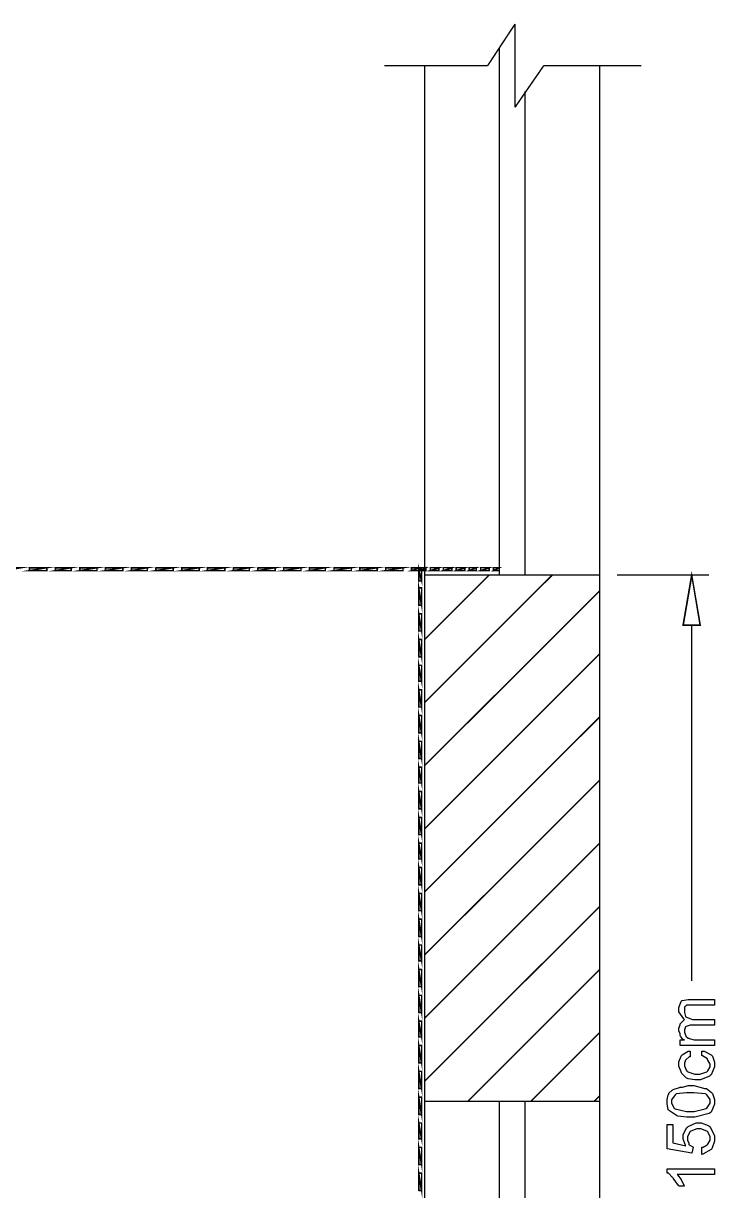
# Model space of a CAD drawing. Header units: metres. Extents: x -593 to 248, y 430 to 1024.
# Drawn here: x -205.54 to -185.12, y 504.37 to 538.87 of the extents above; entities that cross this region are included whole.
import ezdxf

# ---------------------------------------------------------------- set-up
doc = ezdxf.new("R2010")
doc.units = ezdxf.units.M
doc.header["$MEASUREMENT"] = 0
for name, color, linetype in [('C00-00-00-BLACK', 7, 'Continuous'), ('C00-7E-FF', 150, 'Continuous'), ('C00-FF-00', 3, 'Continuous'), ('CFF-7E-00', 30, 'Continuous')]:
    doc.layers.add(name, color=color, linetype=linetype)

msp = doc.modelspace()

# ---------------------------------------------------------------- linework, layer by layer
at = {"layer": 'C00-00-00-BLACK', "const_width": 0.0423}
for points in [[(-191.015, 538.845), (-191.823, 537.617)], [(-191.015, 538.845), (-191.015, 536.387)], [(-191.015, 537.617), (-191.015, 538.845)], [(-191.481, 538.126), (-191.481, 522.568)], [(-191.823, 537.617), (-194.875, 537.617)], [(-193.687, 537.617), (-193.687, 491.413)], [(-191.015, 536.387), (-190.166, 537.617)], [(-190.166, 537.617), (-187.282, 537.617)], [(-188.513, 537.617), (-188.513, 490.394)], [(-190.719, 536.853), (-190.719, 522.568)], [(-193.687, 520.66), (-191.78, 522.568)], [(-193.687, 518.795), (-189.911, 522.568)], [(-193.687, 522.568), (-188.513, 522.568)], [(-193.687, 516.93), (-188.513, 522.102)], [(-193.687, 515.064), (-188.513, 520.237)], [(-193.687, 513.201), (-188.513, 518.372)], [(-193.687, 511.336), (-188.513, 516.506)], [(-193.687, 509.471), (-188.513, 514.641)], [(-193.687, 507.606), (-188.513, 512.775)], [(-192.415, 507.012), (-188.513, 510.911)], [(-190.549, 507.012), (-188.513, 509.048)], [(-193.687, 507.012), (-188.513, 507.012)], [(-191.481, 507.012), (-191.481, 496.626)], [(-190.719, 507.012), (-190.719, 496.626)], [(-188.682, 507.012), (-188.513, 507.181)]]:
    msp.add_lwpolyline(points, dxfattribs=at)
at = {"layer": 'C00-7E-FF', "const_width": 0.0423}
for points in [[(-188.004, 522.568), (-185.289, 522.568)], [(-185.798, 521.083), (-185.798, 510.572)]]:
    msp.add_lwpolyline(points, dxfattribs=at)
msp.add_lwpolyline([(-186.054, 521.083), (-185.544, 521.083), (-185.798, 522.568), (-186.054, 521.083)], close=True, dxfattribs=at)
at = {"layer": 'C00-7E-FF'}
msp.add_lwpolyline([(-186.054, 521.083), (-185.544, 521.083), (-185.798, 522.568), (-186.054, 521.083)], close=True, dxfattribs=at)
at = {"layer": 'C00-FF-00', "const_width": 0.0423}
for points in [[(-193.857, 522.398), (-193.773, 522.398), (-193.857, 522.74), (-193.857, 522.398)], [(-205.604, 522.78), (-206.116, 522.695), (-206.116, 522.78), (-205.604, 522.78)], [(-204.842, 522.695), (-204.842, 522.78), (-205.354, 522.695), (-204.842, 522.695)], [(-204.842, 522.78), (-205.354, 522.695), (-205.354, 522.78), (-204.842, 522.78)], [(-204.12, 522.695), (-204.12, 522.78), (-204.586, 522.695), (-204.12, 522.695)], [(-204.12, 522.78), (-204.586, 522.695), (-204.586, 522.78), (-204.12, 522.78)], [(-203.358, 522.695), (-203.358, 522.78), (-203.868, 522.695), (-203.358, 522.695)], [(-203.358, 522.78), (-203.868, 522.695), (-203.868, 522.78), (-203.358, 522.78)], [(-202.593, 522.695), (-202.593, 522.78), (-203.105, 522.695), (-202.593, 522.695)], [(-202.593, 522.78), (-203.105, 522.695), (-203.105, 522.78), (-202.593, 522.78)], [(-201.874, 522.695), (-201.874, 522.78), (-202.34, 522.695), (-201.874, 522.695)], [(-201.874, 522.78), (-202.34, 522.695), (-202.34, 522.78), (-201.874, 522.78)], [(-201.109, 522.695), (-201.109, 522.78), (-201.619, 522.695), (-201.109, 522.695)], [(-201.109, 522.78), (-201.619, 522.695), (-201.619, 522.78), (-201.109, 522.78)], [(-200.344, 522.695), (-200.344, 522.78), (-200.856, 522.695), (-200.344, 522.695)], [(-200.344, 522.78), (-200.856, 522.695), (-200.856, 522.78), (-200.344, 522.78)], [(-199.582, 522.695), (-199.582, 522.78), (-200.094, 522.695), (-199.582, 522.695)], [(-199.582, 522.78), (-200.094, 522.695), (-200.094, 522.78), (-199.582, 522.78)], [(-198.86, 522.695), (-198.86, 522.78), (-199.326, 522.695), (-198.86, 522.695)], [(-198.86, 522.78), (-199.326, 522.695), (-199.326, 522.78), (-198.86, 522.78)], [(-198.098, 522.695), (-198.098, 522.78), (-198.609, 522.695), (-198.098, 522.695)], [(-198.098, 522.78), (-198.609, 522.695), (-198.609, 522.78), (-198.098, 522.78)], [(-197.333, 522.695), (-197.333, 522.78), (-197.845, 522.695), (-197.333, 522.695)], [(-197.333, 522.78), (-197.845, 522.695), (-197.845, 522.78), (-197.333, 522.78)], [(-196.614, 522.695), (-196.614, 522.78), (-197.08, 522.695), (-196.614, 522.695)], [(-196.614, 522.78), (-197.08, 522.695), (-197.08, 522.78), (-196.614, 522.78)], [(-195.849, 522.695), (-195.849, 522.78), (-196.361, 522.695), (-195.849, 522.695)], [(-195.849, 522.78), (-196.361, 522.695), (-196.361, 522.78), (-195.849, 522.78)], [(-195.087, 522.695), (-195.087, 522.78), (-195.599, 522.695), (-195.087, 522.695)], [(-195.087, 522.78), (-195.599, 522.695), (-195.599, 522.78), (-195.087, 522.78)], [(-194.323, 522.695), (-194.323, 522.78), (-194.834, 522.695), (-194.323, 522.695)], [(-194.323, 522.78), (-194.834, 522.695), (-194.834, 522.78), (-194.323, 522.78)], [(-193.814, 522.695), (-193.814, 522.78), (-194.069, 522.695), (-193.814, 522.695)], [(-193.814, 522.78), (-194.069, 522.695), (-194.069, 522.78), (-193.814, 522.78)], [(-193.814, 522.695), (-193.646, 522.78), (-193.646, 522.695), (-193.814, 522.695)], [(-193.773, 522.398), (-193.857, 522.74), (-193.773, 522.74), (-193.773, 522.398)], [(-193.814, 522.78), (-193.814, 522.695), (-193.646, 522.78), (-193.814, 522.78)], [(-193.518, 522.695), (-193.264, 522.78), (-193.264, 522.695), (-193.518, 522.695)], [(-193.518, 522.78), (-193.518, 522.695), (-193.264, 522.78), (-193.518, 522.78)], [(-193.134, 522.695), (-192.881, 522.78), (-192.881, 522.695), (-193.134, 522.695)], [(-193.134, 522.78), (-193.134, 522.695), (-192.881, 522.78), (-193.134, 522.78)], [(-192.754, 522.695), (-192.499, 522.78), (-192.499, 522.695), (-192.754, 522.695)], [(-192.754, 522.78), (-192.754, 522.695), (-192.499, 522.78), (-192.754, 522.78)], [(-192.372, 522.695), (-192.16, 522.78), (-192.16, 522.695), (-192.372, 522.695)], [(-192.372, 522.78), (-192.372, 522.695), (-192.16, 522.78), (-192.372, 522.78)], [(-192.033, 522.695), (-191.78, 522.78), (-191.78, 522.695), (-192.033, 522.695)], [(-192.033, 522.78), (-192.033, 522.695), (-191.78, 522.78), (-192.033, 522.78)], [(-191.65, 522.695), (-191.481, 522.78), (-191.481, 522.695), (-191.65, 522.695)], [(-191.65, 522.78), (-191.65, 522.695), (-191.481, 522.78), (-191.65, 522.78)], [(-193.773, 521.679), (-193.857, 522.187), (-193.773, 522.187), (-193.773, 521.679)], [(-193.857, 521.679), (-193.773, 521.679), (-193.857, 522.187), (-193.857, 521.679)], [(-193.857, 520.914), (-193.773, 520.914), (-193.857, 521.422), (-193.857, 520.914)], [(-193.773, 520.914), (-193.857, 521.422), (-193.773, 521.422), (-193.773, 520.914)], [(-193.857, 520.152), (-193.773, 520.152), (-193.857, 520.66), (-193.857, 520.152)], [(-193.773, 520.152), (-193.857, 520.66), (-193.773, 520.66), (-193.773, 520.152)], [(-193.857, 519.433), (-193.773, 519.433), (-193.857, 519.898), (-193.857, 519.433)], [(-193.773, 519.433), (-193.857, 519.898), (-193.773, 519.898), (-193.773, 519.433)], [(-193.773, 518.668), (-193.857, 519.176), (-193.773, 519.176), (-193.773, 518.668)], [(-193.857, 518.668), (-193.773, 518.668), (-193.857, 519.176), (-193.857, 518.668)], [(-193.773, 517.906), (-193.857, 518.414), (-193.773, 518.414), (-193.773, 517.906)], [(-193.857, 517.906), (-193.773, 517.906), (-193.857, 518.414), (-193.857, 517.906)], [(-193.857, 517.144), (-193.773, 517.144), (-193.857, 517.652), (-193.857, 517.144)], [(-193.773, 517.144), (-193.857, 517.652), (-193.773, 517.652), (-193.773, 517.144)], [(-193.857, 516.422), (-193.773, 516.422), (-193.857, 516.887), (-193.857, 516.422)], [(-193.773, 516.422), (-193.857, 516.887), (-193.773, 516.887), (-193.773, 516.422)], [(-193.857, 515.659), (-193.773, 515.659), (-193.857, 516.168), (-193.857, 515.659)], [(-193.773, 515.659), (-193.857, 516.168), (-193.773, 516.168), (-193.773, 515.659)], [(-193.857, 514.895), (-193.773, 514.895), (-193.857, 515.403), (-193.857, 514.895)], [(-193.773, 514.895), (-193.857, 515.403), (-193.773, 515.403), (-193.773, 514.895)], [(-193.773, 514.175), (-193.857, 514.641), (-193.773, 514.641), (-193.773, 514.175)], [(-193.857, 514.175), (-193.773, 514.175), (-193.857, 514.641), (-193.857, 514.175)], [(-193.773, 513.413), (-193.857, 513.922), (-193.773, 513.922), (-193.773, 513.413)], [(-193.857, 513.413), (-193.773, 513.413), (-193.857, 513.922), (-193.857, 513.413)], [(-193.857, 512.648), (-193.773, 512.648), (-193.857, 513.157), (-193.857, 512.648)], [(-193.773, 512.648), (-193.857, 513.157), (-193.773, 513.157), (-193.773, 512.648)], [(-193.857, 511.886), (-193.773, 511.886), (-193.857, 512.395), (-193.857, 511.886)], [(-193.773, 511.886), (-193.857, 512.395), (-193.773, 512.395), (-193.773, 511.886)], [(-193.857, 511.167), (-193.773, 511.167), (-193.857, 511.633), (-193.857, 511.167)], [(-193.773, 511.167), (-193.857, 511.633), (-193.773, 511.633), (-193.773, 511.167)], [(-193.857, 510.402), (-193.773, 510.402), (-193.857, 510.911), (-193.857, 510.402)], [(-193.773, 510.402), (-193.857, 510.911), (-193.773, 510.911), (-193.773, 510.402)], [(-193.773, 509.64), (-193.857, 510.149), (-193.773, 510.149), (-193.773, 509.64)], [(-193.857, 509.64), (-193.773, 509.64), (-193.857, 510.149), (-193.857, 509.64)], [(-193.857, 508.918), (-193.773, 508.918), (-193.857, 509.384), (-193.857, 508.918)], [(-193.773, 508.918), (-193.857, 509.384), (-193.773, 509.384), (-193.773, 508.918)], [(-193.857, 508.156), (-193.773, 508.156), (-193.857, 508.665), (-193.857, 508.156)], [(-193.773, 508.156), (-193.857, 508.665), (-193.773, 508.665), (-193.773, 508.156)], [(-193.857, 507.394), (-193.773, 507.394), (-193.857, 507.903), (-193.857, 507.394)], [(-193.773, 507.394), (-193.857, 507.903), (-193.773, 507.903), (-193.773, 507.394)], [(-193.857, 506.629), (-193.773, 506.629), (-193.857, 507.137), (-193.857, 506.629)], [(-193.773, 506.629), (-193.857, 507.137), (-193.773, 507.137), (-193.773, 506.629)], [(-193.773, 505.91), (-193.857, 506.375), (-193.773, 506.375), (-193.773, 505.91)], [(-193.857, 505.91), (-193.773, 505.91), (-193.857, 506.375), (-193.857, 505.91)], [(-193.773, 505.147), (-193.857, 505.656), (-193.773, 505.656), (-193.773, 505.147)], [(-193.857, 505.147), (-193.773, 505.147), (-193.857, 505.656), (-193.857, 505.147)], [(-193.857, 504.383), (-193.773, 504.383), (-193.857, 504.891), (-193.857, 504.383)], [(-193.773, 504.383), (-193.857, 504.891), (-193.773, 504.891), (-193.773, 504.383)]]:
    msp.add_lwpolyline(points, close=True, dxfattribs=at)
at = {"layer": 'C00-FF-00'}
for points in [[(-204.842, 522.695), (-204.842, 522.78), (-205.354, 522.695), (-204.842, 522.695)], [(-204.842, 522.78), (-205.354, 522.695), (-205.354, 522.78), (-204.842, 522.78)], [(-204.12, 522.695), (-204.12, 522.78), (-204.586, 522.695), (-204.12, 522.695)], [(-204.12, 522.78), (-204.586, 522.695), (-204.586, 522.78), (-204.12, 522.78)], [(-203.358, 522.695), (-203.358, 522.78), (-203.868, 522.695), (-203.358, 522.695)], [(-203.358, 522.78), (-203.868, 522.695), (-203.868, 522.78), (-203.358, 522.78)], [(-202.593, 522.695), (-202.593, 522.78), (-203.105, 522.695), (-202.593, 522.695)], [(-202.593, 522.78), (-203.105, 522.695), (-203.105, 522.78), (-202.593, 522.78)], [(-201.874, 522.695), (-201.874, 522.78), (-202.34, 522.695), (-201.874, 522.695)], [(-201.874, 522.78), (-202.34, 522.695), (-202.34, 522.78), (-201.874, 522.78)], [(-201.109, 522.695), (-201.109, 522.78), (-201.619, 522.695), (-201.109, 522.695)], [(-201.109, 522.78), (-201.619, 522.695), (-201.619, 522.78), (-201.109, 522.78)], [(-200.344, 522.695), (-200.344, 522.78), (-200.856, 522.695), (-200.344, 522.695)], [(-200.344, 522.78), (-200.856, 522.695), (-200.856, 522.78), (-200.344, 522.78)], [(-199.582, 522.695), (-199.582, 522.78), (-200.094, 522.695), (-199.582, 522.695)], [(-199.582, 522.78), (-200.094, 522.695), (-200.094, 522.78), (-199.582, 522.78)], [(-198.86, 522.695), (-198.86, 522.78), (-199.326, 522.695), (-198.86, 522.695)], [(-198.86, 522.78), (-199.326, 522.695), (-199.326, 522.78), (-198.86, 522.78)], [(-198.098, 522.695), (-198.098, 522.78), (-198.609, 522.695), (-198.098, 522.695)], [(-198.098, 522.78), (-198.609, 522.695), (-198.609, 522.78), (-198.098, 522.78)], [(-197.333, 522.695), (-197.333, 522.78), (-197.845, 522.695), (-197.333, 522.695)], [(-197.333, 522.78), (-197.845, 522.695), (-197.845, 522.78), (-197.333, 522.78)], [(-196.614, 522.695), (-196.614, 522.78), (-197.08, 522.695), (-196.614, 522.695)], [(-196.614, 522.78), (-197.08, 522.695), (-197.08, 522.78), (-196.614, 522.78)], [(-195.849, 522.695), (-195.849, 522.78), (-196.361, 522.695), (-195.849, 522.695)], [(-195.849, 522.78), (-196.361, 522.695), (-196.361, 522.78), (-195.849, 522.78)], [(-195.087, 522.695), (-195.087, 522.78), (-195.599, 522.695), (-195.087, 522.695)], [(-195.087, 522.78), (-195.599, 522.695), (-195.599, 522.78), (-195.087, 522.78)], [(-194.323, 522.695), (-194.323, 522.78), (-194.834, 522.695), (-194.323, 522.695)], [(-194.323, 522.78), (-194.834, 522.695), (-194.834, 522.78), (-194.323, 522.78)], [(-193.814, 522.695), (-193.814, 522.78), (-194.069, 522.695), (-193.814, 522.695)], [(-193.814, 522.78), (-194.069, 522.695), (-194.069, 522.78), (-193.814, 522.78)], [(-193.857, 522.398), (-193.773, 522.398), (-193.857, 522.74), (-193.857, 522.398)], [(-193.773, 522.398), (-193.857, 522.74), (-193.773, 522.74), (-193.773, 522.398)], [(-193.814, 522.78), (-193.814, 522.695), (-193.646, 522.78), (-193.814, 522.78)], [(-193.814, 522.695), (-193.646, 522.78), (-193.646, 522.695), (-193.814, 522.695)], [(-193.518, 522.78), (-193.518, 522.695), (-193.264, 522.78), (-193.518, 522.78)], [(-193.518, 522.695), (-193.264, 522.78), (-193.264, 522.695), (-193.518, 522.695)], [(-193.134, 522.78), (-193.134, 522.695), (-192.881, 522.78), (-193.134, 522.78)], [(-193.134, 522.695), (-192.881, 522.78), (-192.881, 522.695), (-193.134, 522.695)], [(-192.754, 522.78), (-192.754, 522.695), (-192.499, 522.78), (-192.754, 522.78)], [(-192.754, 522.695), (-192.499, 522.78), (-192.499, 522.695), (-192.754, 522.695)], [(-192.372, 522.78), (-192.372, 522.695), (-192.16, 522.78), (-192.372, 522.78)], [(-192.372, 522.695), (-192.16, 522.78), (-192.16, 522.695), (-192.372, 522.695)], [(-192.033, 522.78), (-192.033, 522.695), (-191.78, 522.78), (-192.033, 522.78)], [(-192.033, 522.695), (-191.78, 522.78), (-191.78, 522.695), (-192.033, 522.695)], [(-191.65, 522.78), (-191.65, 522.695), (-191.481, 522.78), (-191.65, 522.78)], [(-191.65, 522.695), (-191.481, 522.78), (-191.481, 522.695), (-191.65, 522.695)], [(-193.857, 521.679), (-193.773, 521.679), (-193.857, 522.187), (-193.857, 521.679)], [(-193.773, 521.679), (-193.857, 522.187), (-193.773, 522.187), (-193.773, 521.679)], [(-193.857, 520.914), (-193.773, 520.914), (-193.857, 521.422), (-193.857, 520.914)], [(-193.773, 520.914), (-193.857, 521.422), (-193.773, 521.422), (-193.773, 520.914)], [(-193.857, 520.152), (-193.773, 520.152), (-193.857, 520.66), (-193.857, 520.152)], [(-193.773, 520.152), (-193.857, 520.66), (-193.773, 520.66), (-193.773, 520.152)], [(-193.857, 519.433), (-193.773, 519.433), (-193.857, 519.898), (-193.857, 519.433)], [(-193.773, 519.433), (-193.857, 519.898), (-193.773, 519.898), (-193.773, 519.433)], [(-193.857, 518.668), (-193.773, 518.668), (-193.857, 519.176), (-193.857, 518.668)], [(-193.773, 518.668), (-193.857, 519.176), (-193.773, 519.176), (-193.773, 518.668)], [(-193.857, 517.906), (-193.773, 517.906), (-193.857, 518.414), (-193.857, 517.906)], [(-193.773, 517.906), (-193.857, 518.414), (-193.773, 518.414), (-193.773, 517.906)], [(-193.857, 517.144), (-193.773, 517.144), (-193.857, 517.652), (-193.857, 517.144)], [(-193.773, 517.144), (-193.857, 517.652), (-193.773, 517.652), (-193.773, 517.144)], [(-193.857, 516.422), (-193.773, 516.422), (-193.857, 516.887), (-193.857, 516.422)], [(-193.773, 516.422), (-193.857, 516.887), (-193.773, 516.887), (-193.773, 516.422)], [(-193.857, 515.659), (-193.773, 515.659), (-193.857, 516.168), (-193.857, 515.659)], [(-193.773, 515.659), (-193.857, 516.168), (-193.773, 516.168), (-193.773, 515.659)], [(-193.857, 514.895), (-193.773, 514.895), (-193.857, 515.403), (-193.857, 514.895)], [(-193.773, 514.895), (-193.857, 515.403), (-193.773, 515.403), (-193.773, 514.895)], [(-193.857, 514.175), (-193.773, 514.175), (-193.857, 514.641), (-193.857, 514.175)], [(-193.773, 514.175), (-193.857, 514.641), (-193.773, 514.641), (-193.773, 514.175)], [(-193.857, 513.413), (-193.773, 513.413), (-193.857, 513.922), (-193.857, 513.413)], [(-193.773, 513.413), (-193.857, 513.922), (-193.773, 513.922), (-193.773, 513.413)], [(-193.857, 512.648), (-193.773, 512.648), (-193.857, 513.157), (-193.857, 512.648)], [(-193.773, 512.648), (-193.857, 513.157), (-193.773, 513.157), (-193.773, 512.648)], [(-193.857, 511.886), (-193.773, 511.886), (-193.857, 512.395), (-193.857, 511.886)], [(-193.773, 511.886), (-193.857, 512.395), (-193.773, 512.395), (-193.773, 511.886)], [(-193.857, 511.167), (-193.773, 511.167), (-193.857, 511.633), (-193.857, 511.167)], [(-193.773, 511.167), (-193.857, 511.633), (-193.773, 511.633), (-193.773, 511.167)], [(-193.857, 510.402), (-193.773, 510.402), (-193.857, 510.911), (-193.857, 510.402)], [(-193.773, 510.402), (-193.857, 510.911), (-193.773, 510.911), (-193.773, 510.402)], [(-193.857, 509.64), (-193.773, 509.64), (-193.857, 510.149), (-193.857, 509.64)], [(-193.773, 509.64), (-193.857, 510.149), (-193.773, 510.149), (-193.773, 509.64)], [(-193.857, 508.918), (-193.773, 508.918), (-193.857, 509.384), (-193.857, 508.918)], [(-193.773, 508.918), (-193.857, 509.384), (-193.773, 509.384), (-193.773, 508.918)], [(-193.857, 508.156), (-193.773, 508.156), (-193.857, 508.665), (-193.857, 508.156)], [(-193.773, 508.156), (-193.857, 508.665), (-193.773, 508.665), (-193.773, 508.156)], [(-193.857, 507.394), (-193.773, 507.394), (-193.857, 507.903), (-193.857, 507.394)], [(-193.773, 507.394), (-193.857, 507.903), (-193.773, 507.903), (-193.773, 507.394)], [(-193.857, 506.629), (-193.773, 506.629), (-193.857, 507.137), (-193.857, 506.629)], [(-193.773, 506.629), (-193.857, 507.137), (-193.773, 507.137), (-193.773, 506.629)], [(-193.857, 505.91), (-193.773, 505.91), (-193.857, 506.375), (-193.857, 505.91)], [(-193.773, 505.91), (-193.857, 506.375), (-193.773, 506.375), (-193.773, 505.91)], [(-193.857, 505.147), (-193.773, 505.147), (-193.857, 505.656), (-193.857, 505.147)], [(-193.773, 505.147), (-193.857, 505.656), (-193.773, 505.656), (-193.773, 505.147)], [(-193.857, 504.383), (-193.773, 504.383), (-193.857, 504.891), (-193.857, 504.383)], [(-193.773, 504.383), (-193.857, 504.891), (-193.773, 504.891), (-193.773, 504.383)]]:
    msp.add_lwpolyline(points, close=True, dxfattribs=at)
at = {"layer": 'C00-FF-00', "const_width": 0.0423}
for points in [[(-193.857, 522.737), (-193.773, 522.737)], [(-191.481, 522.78), (-191.481, 522.695)]]:
    msp.add_lwpolyline(points, dxfattribs=at)
at = {"layer": 'CFF-7E-00'}
for points in [[(-185.12, 508.665), (-186.14, 508.665), (-186.14, 508.833), (-186.011, 508.833), (-186.045, 508.833), (-186.13, 508.94), (-186.14, 508.961), (-186.14, 509.004), (-186.181, 509.1), (-186.181, 509.132), (-186.181, 509.175), (-186.14, 509.27), (-186.14, 509.301), (-186.13, 509.312), (-186.022, 509.418), (-186.011, 509.428), (-186.033, 509.45), (-186.181, 509.657), (-186.181, 509.724), (-186.181, 509.789), (-186.108, 509.959), (-186.097, 509.979), (-186.076, 509.99), (-185.9, 510.022), (-185.841, 510.022), (-185.12, 510.022), (-185.12, 509.852), (-185.755, 509.852), (-185.798, 509.852), (-185.893, 509.852), (-185.925, 509.852), (-185.947, 509.852), (-185.996, 509.81), (-186.011, 509.81), (-186.011, 509.778), (-186.011, 509.708), (-186.011, 509.683), (-186.011, 509.642), (-185.981, 509.525), (-185.97, 509.513), (-185.948, 509.504), (-185.772, 509.428), (-185.712, 509.428), (-185.12, 509.428), (-185.12, 509.26), (-185.798, 509.26), (-185.842, 509.26), (-185.959, 509.228), (-185.97, 509.217), (-185.981, 509.217), (-186.011, 509.122), (-186.011, 509.09), (-186.011, 509.059), (-185.981, 508.972), (-185.97, 508.961), (-185.97, 508.94), (-185.904, 508.876), (-185.882, 508.876), (-185.872, 508.866), (-185.722, 508.833), (-185.671, 508.833), (-185.12, 508.833), (-185.12, 508.665)], [(-185.502, 508.368), (-185.502, 508.495), (-185.429, 508.495), (-185.227, 508.39), (-185.205, 508.368), (-185.185, 508.348), (-185.12, 508.173), (-185.12, 508.114), (-185.12, 508.029), (-185.227, 507.796), (-185.248, 507.774), (-185.27, 507.754), (-185.539, 507.647), (-185.628, 507.647), (-185.703, 507.647), (-185.904, 507.68), (-185.925, 507.69), (-185.947, 507.701), (-186.087, 507.839), (-186.097, 507.86), (-186.108, 507.882), (-186.181, 508.056), (-186.181, 508.114), (-186.181, 508.178), (-186.108, 508.348), (-186.097, 508.368), (-186.076, 508.39), (-185.9, 508.495), (-185.841, 508.495), (-185.841, 508.326), (-185.874, 508.326), (-185.959, 508.251), (-185.97, 508.24), (-185.981, 508.231), (-186.011, 508.144), (-186.011, 508.114), (-186.011, 508.061), (-185.947, 507.913), (-185.925, 507.903), (-185.915, 507.882), (-185.7, 507.817), (-185.628, 507.817), (-185.555, 507.817), (-185.354, 507.882), (-185.332, 507.903), (-185.322, 507.913), (-185.248, 508.032), (-185.248, 508.071), (-185.248, 508.114), (-185.322, 508.231), (-185.332, 508.24), (-185.332, 508.273), (-185.481, 508.359), (-185.502, 508.368)], [(-185.841, 506.545), (-185.937, 506.545), (-186.203, 506.576), (-186.223, 506.586), (-186.246, 506.597), (-186.457, 506.735), (-186.477, 506.756), (-186.488, 506.767), (-186.52, 506.951), (-186.52, 507.012), (-186.52, 507.066), (-186.488, 507.204), (-186.477, 507.224), (-186.477, 507.256), (-186.372, 507.341), (-186.35, 507.351), (-186.341, 507.362), (-186.162, 507.427), (-186.14, 507.437), (-186.065, 507.437), (-185.897, 507.478), (-185.841, 507.478), (-185.735, 507.478), (-185.449, 507.405), (-185.416, 507.394), (-185.364, 507.394), (-185.216, 507.278), (-185.205, 507.267), (-185.185, 507.246), (-185.12, 507.071), (-185.12, 507.012), (-185.12, 506.928), (-185.227, 506.694), (-185.248, 506.672), (-185.28, 506.651), (-185.701, 506.545), (-185.841, 506.545)], [(-185.841, 506.714), (-185.725, 506.714), (-185.397, 506.789), (-185.375, 506.798), (-185.354, 506.809), (-185.248, 506.962), (-185.248, 507.012), (-185.248, 507.066), (-185.354, 507.204), (-185.375, 507.224), (-185.397, 507.235), (-185.73, 507.267), (-185.841, 507.267), (-185.948, 507.267), (-186.257, 507.235), (-186.267, 507.224), (-186.288, 507.204), (-186.393, 507.06), (-186.393, 507.012), (-186.393, 506.96), (-186.319, 506.809), (-186.308, 506.798), (-186.287, 506.789), (-185.952, 506.714), (-185.841, 506.714)], [(-185.502, 505.444), (-185.502, 505.656), (-185.46, 505.656), (-185.343, 505.73), (-185.332, 505.74), (-185.322, 505.751), (-185.248, 505.871), (-185.248, 505.91), (-185.248, 505.963), (-185.322, 506.111), (-185.332, 506.12), (-185.354, 506.132), (-185.528, 506.206), (-185.586, 506.206), (-185.65, 506.206), (-185.82, 506.132), (-185.841, 506.12), (-185.852, 506.111), (-185.925, 505.961), (-185.925, 505.91), (-185.925, 505.868), (-185.882, 505.773), (-185.882, 505.74), (-185.872, 505.73), (-185.766, 505.667), (-185.755, 505.656), (-185.798, 505.486), (-186.52, 505.613), (-186.52, 506.333), (-186.35, 506.333), (-186.35, 505.783), (-185.97, 505.697), (-185.981, 505.72), (-186.054, 505.895), (-186.054, 505.952), (-186.054, 506.027), (-185.947, 506.228), (-185.925, 506.249), (-185.904, 506.271), (-185.665, 506.375), (-185.586, 506.375), (-185.513, 506.375), (-185.312, 506.301), (-185.289, 506.29), (-185.258, 506.269), (-185.12, 506), (-185.12, 505.91), (-185.12, 505.837), (-185.195, 505.635), (-185.205, 505.613), (-185.227, 505.593), (-185.47, 505.455), (-185.502, 505.444)], [(-185.12, 505.021), (-185.12, 504.849), (-186.223, 504.849), (-186.214, 504.839), (-186.108, 504.701), (-186.097, 504.679), (-186.087, 504.669), (-186.022, 504.52), (-186.011, 504.51), (-186.181, 504.51), (-186.192, 504.531), (-186.341, 504.742), (-186.35, 504.763), (-186.372, 504.774), (-186.484, 504.891), (-186.52, 504.891), (-186.52, 505.021), (-185.12, 505.021)]]:
    msp.add_lwpolyline(points, close=True, dxfattribs=at)

doc.saveas('drawing.dxf')
